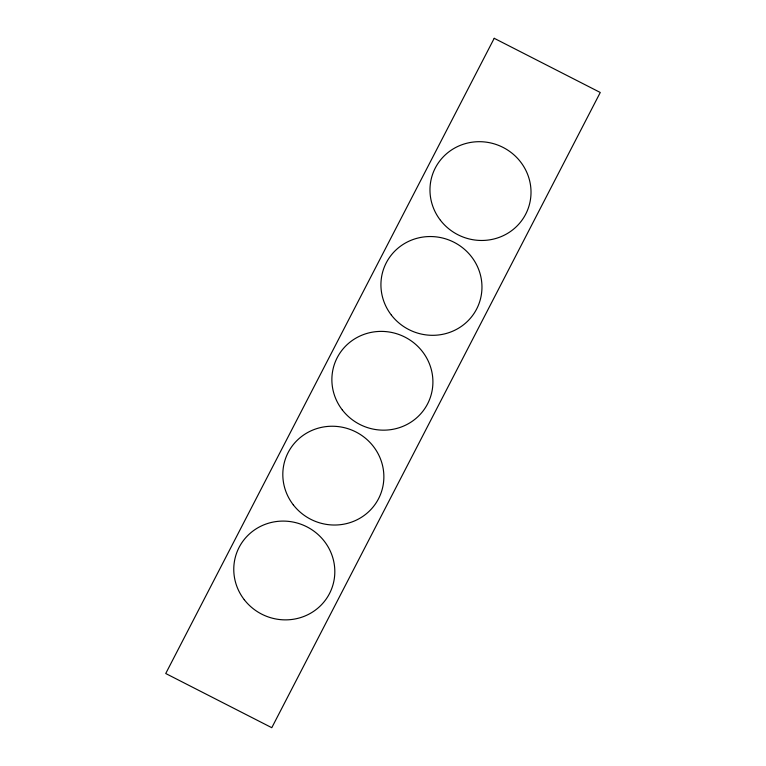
<?xml version="1.0" encoding="UTF-8"?>
<svg xmlns="http://www.w3.org/2000/svg" width="766" height="766" viewBox="0 0 766 766"><rect width="100%" height="100%" fill="white"/><g stroke="black" fill="none" stroke-linecap="round" stroke-linejoin="round"><path stroke-width="1.15" d="M494.214 38.3L165.734 673.515L271.786 727.7L600.266 92.485L494.214 38.3M440.431 220.263A50.767 49.148 22.8 0 0 527.19 210.995A50.767 49.148 22.8 0 0 473.857 141.978A50.767 49.148 22.8 0 0 440.431 220.263M244.239 599.673A50.767 49.148 22.8 0 0 330.989 590.404A50.767 49.148 22.8 0 0 277.665 521.378A50.767 49.148 22.8 0 0 244.239 599.673M342.335 409.963A50.767 49.148 22.8 0 0 429.084 400.695A50.767 49.148 22.8 0 0 375.761 331.678A50.767 49.148 22.8 0 0 342.335 409.963M293.282 504.823A50.767 49.148 22.8 0 0 380.041 495.545A50.767 49.148 22.8 0 0 326.709 426.528A50.767 49.148 22.8 0 0 293.282 504.823M391.388 315.113A50.767 49.148 22.8 0 0 478.137 305.845A50.767 49.148 22.8 0 0 424.804 236.828A50.767 49.148 22.8 0 0 391.388 315.113"/></g></svg>
